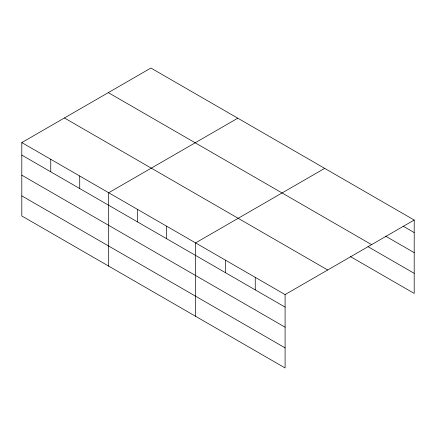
<?xml version="1.0" encoding="UTF-8"?>
<svg xmlns="http://www.w3.org/2000/svg" width="436" height="436" viewBox="0 0 436 436"><rect width="100%" height="100%" fill="white"/><g stroke="black" fill="none" stroke-linecap="round" stroke-linejoin="round"><path stroke-width="0.65" d="M21.8 142.577L285.09 294.589L285.09 367.962L21.8 215.956L21.8 142.577L150.91 68.038L414.2 220.044L414.2 293.423L350.424 256.602M237.794 118.2L108.684 192.739L108.684 266.118M324.684 168.361L195.573 242.907L195.573 316.28M285.09 294.589L414.2 220.044M403.082 226.159L414.2 232.579M385.533 236.105L414.2 252.657M108.302 92.634L371.592 244.645M367.979 246.656L414.2 273.345M64.408 117.982L327.698 269.988M21.8 155.107L285.09 307.118M21.8 175.185L285.09 327.196M21.8 195.873L285.09 347.884M255.251 277.361L255.251 289.891M225.412 260.134L225.412 272.663M166.612 226.18L166.612 238.715M137.645 209.46L137.645 221.995M79.723 176.019L79.723 188.548M50.761 159.298L50.761 171.828"/></g></svg>
